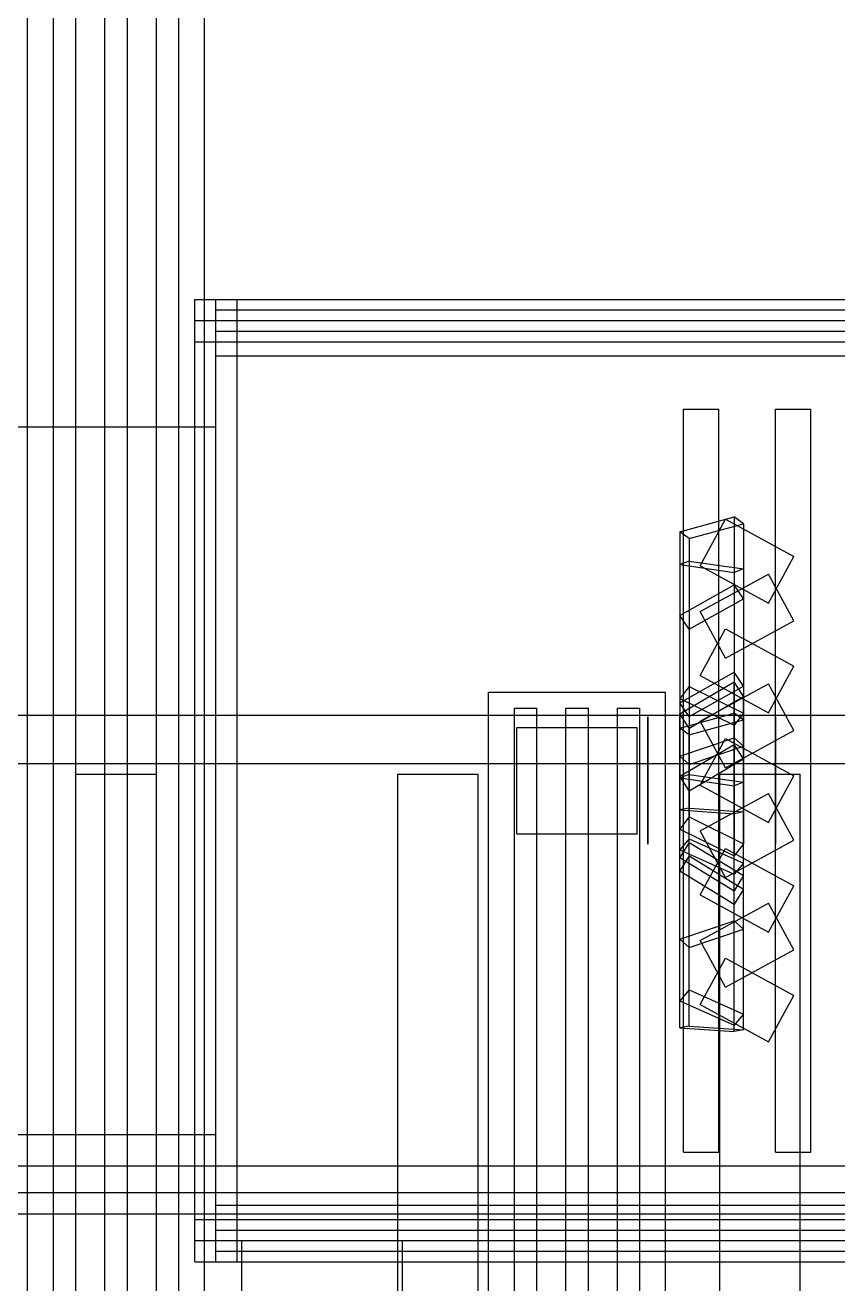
# Model space of a CAD drawing. Header units: millimetres. Extents: x -1355 to 669, y -1138 to 733.
# Drawn here: x -438.82 to -413.58, y 34.16 to 73.28 of the extents above; entities that cross this region are included whole.
import ezdxf

# ---------------------------------------------------------------- set-up
doc = ezdxf.new("R2010")
doc.units = ezdxf.units.MM
doc.layers.add('HIDDEN', color=8, linetype='Continuous')

msp = doc.modelspace()

# ---------------------------------------------------------------- linework, layer by layer
at = {"layer": 'HIDDEN'}
for points in [[(-438.75, 6.91), (-438.75, 200.75)], [(-438.75, 6.91), (-438.75, 200.75)], [(-433.25, 6.91), (-433.25, 200.75)], [(-433.25, 6.91), (-433.25, 200.75)], [(-437.95, 7.41), (-437.95, 200.25)], [(-437.95, 7.41), (-437.95, 200.25)], [(-437.25, 7.41), (-437.25, 200.25)], [(-437.25, 7.41), (-437.25, 200.25)], [(-436.35, 7.41), (-436.35, 200.25)], [(-436.35, 7.41), (-436.35, 200.25)], [(-435.65, 7.41), (-435.65, 200.25)], [(-435.65, 7.41), (-435.65, 200.25)], [(-434.75, 7.41), (-434.75, 200.25)], [(-434.75, 7.41), (-434.75, 200.25)], [(-434.05, 7.41), (-434.05, 200.25)], [(-434.05, 7.41), (-434.05, 200.25)], [(-433.56, 64.76), (-432.24, 64.76)], [(-433.56, 64.76), (-432.24, 64.76)], [(-433.56, 63.44), (-433.56, 64.76)], [(-433.56, 63.44), (-433.56, 64.76)], [(-432.9, 64.76), (-306.4, 64.76)], [(-432.9, 64.76), (-306.4, 64.76)], [(-432.9, 63.44), (-432.9, 64.76)], [(-432.9, 63.44), (-432.9, 64.76)], [(-432.9, 64.76), (-306.4, 64.76)], [(-432.9, 64.76), (-306.4, 64.76)], [(-432.9, 63.44), (-432.9, 64.76)], [(-432.9, 63.44), (-432.9, 64.76)], [(-432.24, 63.44), (-432.24, 64.76)], [(-432.24, 63.44), (-432.24, 64.76)], [(-432.9, 64.43), (-306.4, 64.43)], [(-432.9, 64.43), (-306.4, 64.43)], [(-432.9, 63.77), (-432.9, 64.43)], [(-432.9, 63.77), (-432.9, 64.43)], [(-433.56, 64.1), (-432.24, 64.1)], [(-433.56, 64.1), (-432.24, 64.1)], [(-433.56, 35.5), (-433.56, 64.1)], [(-433.56, 35.5), (-433.56, 64.1)], [(-433.56, 64.1), (-432.24, 64.1)], [(-433.56, 64.1), (-432.24, 64.1)], [(-433.56, 35.5), (-433.56, 64.1)], [(-433.56, 35.5), (-433.56, 64.1)], [(-432.9, 64.1), (-306.4, 64.1)], [(-432.9, 64.1), (-306.4, 64.1)], [(-432.9, 35.5), (-432.9, 64.1)], [(-432.9, 35.5), (-432.9, 64.1)], [(-432.9, 64.1), (-306.4, 64.1)], [(-432.9, 64.1), (-306.4, 64.1)], [(-432.9, 35.5), (-432.9, 64.1)], [(-432.9, 35.5), (-432.9, 64.1)], [(-432.24, 35.5), (-432.24, 64.1)], [(-432.24, 35.5), (-432.24, 64.1)], [(-432.24, 35.5), (-432.24, 64.1)], [(-432.24, 35.5), (-432.24, 64.1)], [(-433.56, 63.44), (-432.24, 63.44)], [(-433.56, 63.44), (-432.24, 63.44)], [(-432.9, 63.77), (-306.4, 63.77)], [(-432.9, 63.77), (-306.4, 63.77)], [(-432.9, 63.44), (-306.4, 63.44)], [(-432.9, 63.44), (-306.4, 63.44)], [(-432.9, 63.44), (-306.4, 63.44)], [(-432.9, 63.44), (-306.4, 63.44)], [(-432.9, 63), (-386.15, 63)], [(-432.9, 63), (-386.15, 63)], [(-432.9, 36.6), (-432.9, 63)], [(-432.9, 36.6), (-432.9, 63)], [(-418.38, 61.35), (-417.28, 61.35)], [(-418.38, 61.35), (-417.28, 61.35)], [(-418.38, 38.25), (-418.38, 61.35)], [(-418.38, 38.25), (-418.38, 61.35)], [(-417.28, 38.25), (-417.28, 61.35)], [(-417.28, 38.25), (-417.28, 61.35)], [(-415.52, 61.35), (-414.42, 61.35)], [(-415.52, 61.35), (-414.42, 61.35)], [(-415.52, 38.25), (-415.52, 61.35)], [(-415.52, 38.25), (-415.52, 61.35)], [(-414.42, 38.25), (-414.42, 61.35)], [(-414.42, 38.25), (-414.42, 61.35)], [(-443.9, 60.8), (-432.9, 60.8)], [(-443.9, 60.8), (-432.9, 60.8)], [(-443.9, 60.8), (-432.9, 60.8)], [(-443.9, 60.8), (-432.9, 60.8)], [(-432.9, 38.8), (-432.9, 60.8)], [(-432.9, 38.8), (-432.9, 60.8)], [(-432.9, 38.8), (-432.9, 60.8)], [(-432.9, 38.8), (-432.9, 60.8)], [(-418.488, 57.534), (-416.8, 57.996)], [(-417.857, 56.476), (-417.066, 57.924)], [(-417.857, 56.476), (-417.066, 57.924)], [(-417.066, 57.924), (-414.943, 56.764)], [(-417.066, 57.924), (-414.943, 56.764)], [(-416.8, 57.996), (-416.8, 51.893)], [(-416.512, 57.786), (-416.8, 57.996)], [(-418.488, 57.534), (-418.488, 51.431)], [(-418.2, 57.324), (-418.488, 57.534)], [(-418.2, 57.324), (-416.512, 57.786)], [(-416.512, 57.786), (-416.512, 51.684)], [(-418.2, 57.324), (-418.2, 51.222)], [(-415.734, 55.316), (-414.943, 56.764)], [(-415.734, 55.316), (-414.943, 56.764)], [(-418.2, 56.622), (-418.488, 56.513)], [(-418.488, 56.513), (-416.8, 56.271)], [(-418.488, 56.513), (-418.488, 49.881)], [(-418.2, 56.622), (-416.512, 56.381)], [(-418.2, 56.622), (-418.2, 49.99)], [(-417.857, 56.476), (-415.734, 55.316)], [(-417.857, 56.476), (-415.734, 55.316)], [(-416.512, 56.381), (-416.8, 56.271)], [(-416.512, 56.381), (-416.512, 49.749)], [(-417.857, 55.059), (-415.734, 56.219)], [(-417.857, 55.059), (-415.734, 56.219)], [(-416.8, 56.271), (-416.8, 49.639)], [(-414.943, 54.771), (-415.734, 56.219)], [(-414.943, 54.771), (-415.734, 56.219)], [(-418.488, 54.936), (-416.8, 55.885)], [(-416.8, 55.885), (-416.8, 53.168)], [(-416.512, 55.455), (-416.8, 55.885)], [(-418.2, 54.506), (-416.512, 55.455)], [(-416.512, 55.455), (-416.512, 52.738)], [(-418.488, 54.936), (-418.488, 52.218)], [(-418.2, 54.506), (-418.488, 54.936)], [(-417.066, 53.611), (-417.857, 55.059)], [(-417.066, 53.611), (-417.857, 55.059)], [(-418.2, 54.506), (-418.2, 51.788)], [(-417.857, 53.066), (-417.066, 54.514)], [(-417.857, 53.066), (-417.066, 54.514)], [(-417.066, 53.611), (-414.943, 54.771)], [(-417.066, 53.611), (-414.943, 54.771)], [(-417.066, 54.514), (-414.943, 53.354)], [(-417.066, 54.514), (-414.943, 53.354)], [(-415.734, 51.906), (-414.943, 53.354)], [(-415.734, 51.906), (-414.943, 53.354)], [(-418.488, 52.218), (-416.8, 53.168)], [(-418.488, 51.874), (-416.8, 52.866)], [(-417.857, 53.066), (-415.734, 51.906)], [(-417.857, 53.066), (-415.734, 51.906)], [(-416.512, 52.738), (-416.8, 53.168)], [(-416.512, 52.417), (-416.8, 52.866)], [(-416.8, 50.927), (-416.8, 52.866)], [(-424.43, 52.55), (-418.93, 52.55)], [(-424.43, 52.55), (-418.93, 52.55)], [(-424.43, 6.69), (-424.43, 52.55)], [(-424.43, 6.69), (-424.43, 52.55)], [(-418.93, 6.69), (-418.93, 52.55)], [(-418.93, 6.69), (-418.93, 52.55)], [(-418.2, 52.727), (-418.488, 52.351)], [(-418.2, 51.788), (-416.512, 52.738)], [(-418.2, 52.727), (-416.512, 51.896)], [(-418.2, 52.727), (-418.2, 48.669)], [(-417.857, 51.649), (-415.734, 52.809)], [(-417.857, 51.649), (-415.734, 52.809)], [(-414.943, 51.361), (-415.734, 52.809)], [(-414.943, 51.361), (-415.734, 52.809)], [(-423.63, 52.05), (-422.93, 52.05)], [(-423.63, 52.05), (-422.93, 52.05)], [(-423.63, 7.19), (-423.63, 52.05)], [(-423.63, 7.19), (-423.63, 52.05)], [(-422.93, 7.19), (-422.93, 52.05)], [(-422.93, 7.19), (-422.93, 52.05)], [(-422.03, 52.05), (-421.33, 52.05)], [(-422.03, 52.05), (-421.33, 52.05)], [(-422.03, 7.19), (-422.03, 52.05)], [(-422.03, 7.19), (-422.03, 52.05)], [(-421.33, 7.19), (-421.33, 52.05)], [(-421.33, 7.19), (-421.33, 52.05)], [(-420.43, 52.05), (-419.73, 52.05)], [(-420.43, 52.05), (-419.73, 52.05)], [(-420.43, 7.19), (-420.43, 52.05)], [(-420.43, 7.19), (-420.43, 52.05)], [(-419.73, 7.19), (-419.73, 52.05)], [(-419.73, 7.19), (-419.73, 52.05)], [(-418.488, 52.351), (-416.8, 51.519)], [(-418.488, 52.351), (-418.488, 48.292)], [(-418.2, 51.788), (-418.488, 52.218)], [(-418.2, 51.425), (-416.512, 52.417)], [(-416.512, 50.478), (-416.512, 52.417)], [(-476, 51.83), (-351.8, 51.83)], [(-476, 51.83), (-351.8, 51.83)], [(-419.48, 51.78), (-419.48, 51.742)], [(-419.48, 51.778), (-419.48, 51.78)], [(-419.48, 51.698), (-419.48, 51.778)], [(-419.48, 51.742), (-419.48, 51.594)], [(-419.48, 51.508), (-419.48, 51.698)], [(-418.488, 51.431), (-416.8, 51.893)], [(-418.2, 51.425), (-418.488, 51.874)], [(-418.488, 49.935), (-418.488, 51.874)], [(-418.2, 51.222), (-416.512, 51.684)], [(-417.066, 50.201), (-417.857, 51.649)], [(-417.066, 50.201), (-417.857, 51.649)], [(-416.512, 51.896), (-416.8, 51.519)], [(-416.512, 51.684), (-416.8, 51.893)], [(-416.512, 51.896), (-416.512, 47.837)], [(-415.52, 51.78), (-415.52, 51.742)], [(-415.52, 51.778), (-415.52, 51.78)], [(-415.52, 51.698), (-415.52, 51.778)], [(-415.52, 51.742), (-415.52, 51.594)], [(-415.52, 51.508), (-415.52, 51.698)], [(-423.55, 51.45), (-419.81, 51.45)], [(-423.55, 51.45), (-419.81, 51.45)], [(-423.55, 48.15), (-423.55, 51.45)], [(-423.55, 48.15), (-423.55, 51.45)], [(-419.81, 48.15), (-419.81, 51.45)], [(-419.81, 48.15), (-419.81, 51.45)], [(-419.48, 51.594), (-419.48, 51.342)], [(-419.48, 51.219), (-419.48, 51.508)], [(-419.48, 51.342), (-419.48, 50.999)], [(-418.2, 51.222), (-418.488, 51.431)], [(-418.2, 49.486), (-418.2, 51.425)], [(-417.066, 50.201), (-414.943, 51.361)], [(-417.066, 50.201), (-414.943, 51.361)], [(-416.8, 51.519), (-416.8, 47.461)], [(-415.52, 51.594), (-415.52, 51.342)], [(-415.52, 51.219), (-415.52, 51.508)], [(-415.52, 51.342), (-415.52, 50.999)], [(-419.48, 50.848), (-419.48, 51.219)], [(-419.48, 50.999), (-419.48, 50.588)], [(-418.488, 50.559), (-416.8, 51.13)], [(-418.488, 49.935), (-416.8, 50.927)], [(-418.2, 50.301), (-416.512, 50.872)], [(-417.857, 49.656), (-417.066, 51.104)], [(-417.857, 49.656), (-417.066, 51.104)], [(-417.066, 51.104), (-414.943, 49.944)], [(-417.066, 51.104), (-414.943, 49.944)], [(-416.512, 50.872), (-416.8, 51.13)], [(-416.8, 45.442), (-416.8, 51.13)], [(-416.512, 50.478), (-416.8, 50.927)], [(-416.512, 45.183), (-416.512, 50.872)], [(-415.52, 50.848), (-415.52, 51.219)], [(-415.52, 50.999), (-415.52, 50.588)], [(-419.48, 50.415), (-419.48, 50.848)], [(-419.48, 50.588), (-419.48, 50.13)], [(-418.2, 50.301), (-418.488, 50.559)], [(-418.488, 44.871), (-418.488, 50.559)], [(-418.2, 49.486), (-416.512, 50.478)], [(-415.52, 50.415), (-415.52, 50.848)], [(-415.52, 50.588), (-415.52, 50.13)], [(-476, 50.33), (-351.8, 50.33)], [(-476, 50.33), (-351.8, 50.33)], [(-419.48, 49.947), (-419.48, 50.415)], [(-419.48, 50.13), (-419.48, 49.653)], [(-418.2, 44.612), (-418.2, 50.301)], [(-415.52, 49.947), (-415.52, 50.415)], [(-415.52, 50.13), (-415.52, 49.653)], [(-437.25, 50), (-434.75, 50)], [(-437.25, 50), (-434.75, 50)], [(-437.25, 26), (-437.25, 50)], [(-437.25, 26), (-437.25, 50)], [(-434.75, 26), (-434.75, 50)], [(-434.75, 26), (-434.75, 50)], [(-427.25, 50), (-424.75, 50)], [(-427.25, 50), (-424.75, 50)], [(-427.25, 26), (-427.25, 50)], [(-427.25, 26), (-427.25, 50)], [(-424.75, 26), (-424.75, 50)], [(-424.75, 26), (-424.75, 50)], [(-419.48, 49.47), (-419.48, 49.947)], [(-418.2, 49.99), (-418.488, 49.881)], [(-418.2, 49.486), (-418.488, 49.935)], [(-418.488, 49.881), (-416.8, 49.639)], [(-418.2, 49.99), (-416.512, 49.749)], [(-417.25, 50), (-414.75, 50)], [(-417.25, 50), (-414.75, 50)], [(-417.25, 26), (-417.25, 50)], [(-417.25, 26), (-417.25, 50)], [(-416.512, 49.749), (-416.8, 49.639)], [(-415.734, 48.496), (-414.943, 49.944)], [(-415.734, 48.496), (-414.943, 49.944)], [(-415.52, 49.47), (-415.52, 49.947)], [(-414.75, 26), (-414.75, 50)], [(-414.75, 26), (-414.75, 50)], [(-419.48, 49.653), (-419.48, 49.185)], [(-419.48, 49.012), (-419.48, 49.47)], [(-417.857, 49.656), (-415.734, 48.496)], [(-417.857, 49.656), (-415.734, 48.496)], [(-417.857, 48.239), (-415.734, 49.399)], [(-417.857, 48.239), (-415.734, 49.399)], [(-414.943, 47.951), (-415.734, 49.399)], [(-414.943, 47.951), (-415.734, 49.399)], [(-415.52, 49.653), (-415.52, 49.185)], [(-415.52, 49.012), (-415.52, 49.47)], [(-419.48, 49.185), (-419.48, 48.752)], [(-419.48, 48.601), (-419.48, 49.012)], [(-418.2, 48.942), (-418.488, 48.889)], [(-418.2, 48.942), (-416.512, 48.825)], [(-418.2, 42.167), (-418.2, 48.942)], [(-415.52, 49.185), (-415.52, 48.752)], [(-415.52, 48.601), (-415.52, 49.012)], [(-419.48, 48.752), (-419.48, 48.381)], [(-419.48, 48.258), (-419.48, 48.601)], [(-418.488, 48.889), (-416.8, 48.772)], [(-418.488, 42.113), (-418.488, 48.889)], [(-418.2, 48.669), (-418.488, 48.292)], [(-418.2, 48.669), (-416.512, 47.837)], [(-416.512, 48.825), (-416.8, 48.772)], [(-416.8, 41.996), (-416.8, 48.772)], [(-416.512, 42.049), (-416.512, 48.825)], [(-415.52, 48.752), (-415.52, 48.381)], [(-415.52, 48.258), (-415.52, 48.601)], [(-423.55, 48.15), (-419.81, 48.15)], [(-423.55, 48.15), (-419.81, 48.15)], [(-419.48, 48.381), (-419.48, 48.092)], [(-419.48, 48.006), (-419.48, 48.258)], [(-418.488, 48.292), (-416.8, 47.461)], [(-417.066, 46.791), (-417.857, 48.239)], [(-417.066, 46.791), (-417.857, 48.239)], [(-415.52, 48.381), (-415.52, 48.092)], [(-415.52, 48.006), (-415.52, 48.258)], [(-419.48, 48.092), (-419.48, 47.902)], [(-419.48, 47.858), (-419.48, 48.006)], [(-419.48, 47.902), (-419.48, 47.822)], [(-419.48, 47.82), (-419.48, 47.858)], [(-419.48, 47.822), (-419.48, 47.82)], [(-418.2, 47.986), (-418.488, 47.645)], [(-418.2, 47.878), (-418.488, 47.41)], [(-418.2, 47.986), (-416.512, 47.235)], [(-418.2, 43.292), (-418.2, 47.986)], [(-418.2, 47.878), (-416.512, 46.845)], [(-418.2, 47.463), (-418.2, 47.878)], [(-417.066, 46.791), (-414.943, 47.951)], [(-417.066, 46.791), (-414.943, 47.951)], [(-416.512, 47.837), (-416.8, 47.461)], [(-415.52, 48.092), (-415.52, 47.902)], [(-415.52, 47.858), (-415.52, 48.006)], [(-415.52, 47.902), (-415.52, 47.822)], [(-415.52, 47.82), (-415.52, 47.858)], [(-415.52, 47.822), (-415.52, 47.82)], [(-418.488, 47.645), (-416.8, 46.894)], [(-418.488, 42.952), (-418.488, 47.645)], [(-418.2, 47.463), (-418.488, 46.995)], [(-418.488, 47.41), (-416.8, 46.377)], [(-418.488, 46.995), (-418.488, 47.41)], [(-418.2, 47.463), (-416.512, 46.43)], [(-417.857, 46.246), (-417.066, 47.694)], [(-417.857, 46.246), (-417.066, 47.694)], [(-417.066, 47.694), (-414.943, 46.534)], [(-417.066, 47.694), (-414.943, 46.534)], [(-418.488, 46.995), (-416.8, 45.962)], [(-416.512, 47.235), (-416.8, 46.894)], [(-416.512, 42.541), (-416.512, 47.235)], [(-416.8, 42.201), (-416.8, 46.894)], [(-416.512, 46.845), (-416.8, 46.377)], [(-416.512, 46.43), (-416.512, 46.845)], [(-417.857, 46.246), (-415.734, 45.086)], [(-417.857, 46.246), (-415.734, 45.086)], [(-416.512, 46.43), (-416.8, 45.962)], [(-416.8, 45.962), (-416.8, 46.377)], [(-415.734, 45.086), (-414.943, 46.534)], [(-415.734, 45.086), (-414.943, 46.534)], [(-417.857, 44.829), (-415.734, 45.989)], [(-417.857, 44.829), (-415.734, 45.989)], [(-414.943, 44.541), (-415.734, 45.989)], [(-414.943, 44.541), (-415.734, 45.989)], [(-418.488, 44.871), (-416.8, 45.442)], [(-416.512, 45.183), (-416.8, 45.442)], [(-418.2, 44.612), (-416.512, 45.183)], [(-418.2, 44.612), (-418.488, 44.871)], [(-417.066, 43.381), (-417.857, 44.829)], [(-417.066, 43.381), (-417.857, 44.829)], [(-417.857, 42.836), (-417.066, 44.284)], [(-417.857, 42.836), (-417.066, 44.284)], [(-417.066, 43.381), (-414.943, 44.541)], [(-417.066, 43.381), (-414.943, 44.541)], [(-417.066, 44.284), (-414.943, 43.124)], [(-417.066, 44.284), (-414.943, 43.124)], [(-418.2, 43.292), (-418.488, 42.952)], [(-418.2, 43.292), (-416.512, 42.541)], [(-415.734, 41.676), (-414.943, 43.124)], [(-415.734, 41.676), (-414.943, 43.124)], [(-418.488, 42.952), (-416.8, 42.201)], [(-417.857, 42.836), (-415.734, 41.676)], [(-417.857, 42.836), (-415.734, 41.676)], [(-416.512, 42.541), (-416.8, 42.201)], [(-418.2, 42.167), (-418.488, 42.113)], [(-418.488, 42.113), (-416.8, 41.996)], [(-418.2, 42.167), (-416.512, 42.049)], [(-416.512, 42.049), (-416.8, 41.996)], [(-443.9, 38.8), (-432.9, 38.8)], [(-443.9, 38.8), (-432.9, 38.8)], [(-443.9, 38.8), (-432.9, 38.8)], [(-443.9, 38.8), (-432.9, 38.8)], [(-418.38, 38.25), (-417.28, 38.25)], [(-418.38, 38.25), (-417.28, 38.25)], [(-415.52, 38.25), (-414.42, 38.25)], [(-415.52, 38.25), (-414.42, 38.25)], [(-476, 37.83), (-351.8, 37.83)], [(-476, 37.83), (-351.8, 37.83)], [(-445, 37), (-355, 37)], [(-445, 37), (-355, 37)], [(-432.9, 36.6), (-386.15, 36.6)], [(-432.9, 36.6), (-386.15, 36.6)], [(-476, 36.33), (-351.8, 36.33)], [(-476, 36.33), (-351.8, 36.33)], [(-433.56, 36.16), (-432.24, 36.16)], [(-433.56, 36.16), (-432.24, 36.16)], [(-433.56, 34.84), (-433.56, 36.16)], [(-433.56, 34.84), (-433.56, 36.16)], [(-432.9, 36.16), (-306.4, 36.16)], [(-432.9, 36.16), (-306.4, 36.16)], [(-432.9, 34.84), (-432.9, 36.16)], [(-432.9, 34.84), (-432.9, 36.16)], [(-432.9, 36.16), (-306.4, 36.16)], [(-432.9, 36.16), (-306.4, 36.16)], [(-432.9, 34.84), (-432.9, 36.16)], [(-432.9, 34.84), (-432.9, 36.16)], [(-432.24, 34.84), (-432.24, 36.16)], [(-432.24, 34.84), (-432.24, 36.16)], [(-432.9, 35.83), (-306.4, 35.83)], [(-432.9, 35.83), (-306.4, 35.83)], [(-432.9, 35.17), (-432.9, 35.83)], [(-432.9, 35.17), (-432.9, 35.83)], [(-433.56, 35.5), (-432.24, 35.5)], [(-433.56, 35.5), (-432.24, 35.5)], [(-433.56, 35.5), (-432.24, 35.5)], [(-433.56, 35.5), (-432.24, 35.5)], [(-432.9, 35.5), (-306.4, 35.5)], [(-432.9, 35.5), (-306.4, 35.5)], [(-432.9, 35.5), (-306.4, 35.5)], [(-432.9, 35.5), (-306.4, 35.5)], [(-432.1, 35.5), (-427.1, 35.5)], [(-432.1, 35.5), (-427.1, 35.5)], [(-432.1, 5), (-432.1, 35.5)], [(-432.1, 5), (-432.1, 35.5)], [(-432.1, 35.5), (-427.1, 35.5)], [(-432.1, 35.5), (-427.1, 35.5)], [(-432.1, 5), (-432.1, 35.5)], [(-432.1, 5), (-432.1, 35.5)], [(-427.1, 5), (-427.1, 35.5)], [(-427.1, 5), (-427.1, 35.5)], [(-427.1, 5), (-427.1, 35.5)], [(-427.1, 5), (-427.1, 35.5)], [(-433.56, 34.84), (-432.24, 34.84)], [(-433.56, 34.84), (-432.24, 34.84)], [(-432.9, 35.17), (-306.4, 35.17)], [(-432.9, 35.17), (-306.4, 35.17)], [(-432.9, 34.84), (-306.4, 34.84)], [(-432.9, 34.84), (-306.4, 34.84)], [(-432.9, 34.84), (-306.4, 34.84)], [(-432.9, 34.84), (-306.4, 34.84)]]:
    msp.add_lwpolyline(points, dxfattribs=at)

doc.saveas('drawing.dxf')
